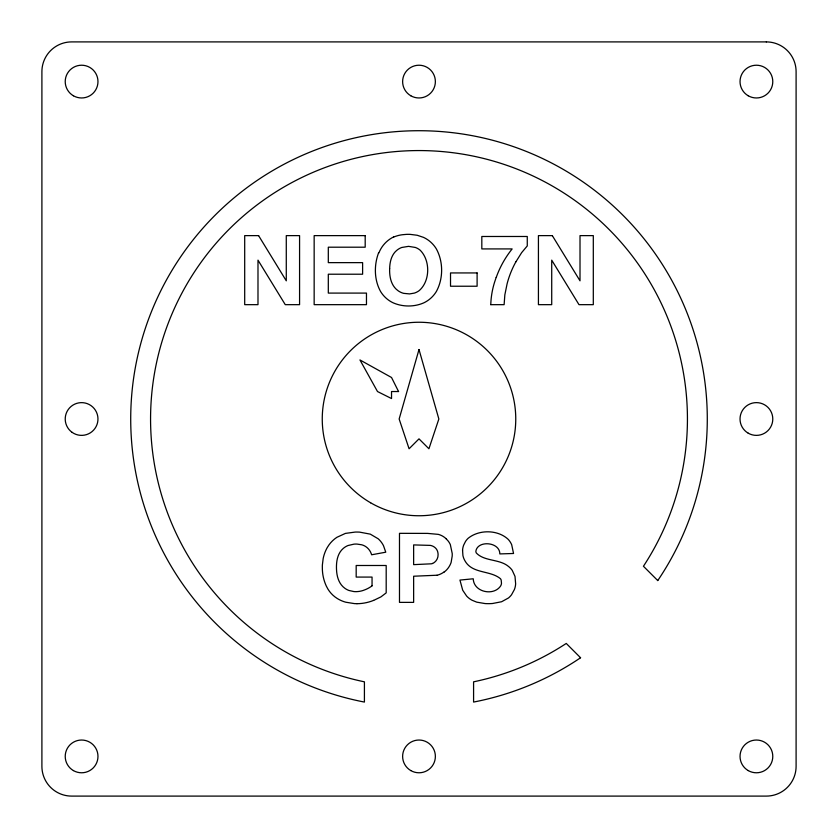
<?xml version="1.0" encoding="UTF-8"?>
<svg xmlns="http://www.w3.org/2000/svg" width="838" height="838" viewBox="0 0 838 838"><rect width="100%" height="100%" fill="white"/><g stroke="black" fill="none" stroke-linecap="round" stroke-linejoin="round"><path stroke-width="1.26" d="M496.18 277.357L494.357 282.898A83.475 83.475 0 0 0 490.775 304.665M378.587 252.814C373.978 265.091 374.094 279.766 380.515 291.373A29.456 29.456 0 0 0 383.354 295.322A29.864 29.864 0 0 0 386.779 298.737A28.639 28.639 0 0 0 393.472 302.968C402.91 306.98 414.119 307.022 423.557 302.958A28.67 28.67 0 0 0 430.219 298.695A30.116 30.116 0 0 0 432.555 296.474A29.424 29.424 0 0 0 436.472 291.289C443.365 278.478 443.344 261.833 436.43 249.043A29.414 29.414 0 0 0 433.571 245.052A30.315 30.315 0 0 0 430.124 241.606A28.932 28.932 0 0 0 423.431 237.343L417.219 235.269L410.253 234.378A47.965 47.965 0 0 0 406.357 234.378L402.439 234.724A33.352 33.352 0 0 0 393.713 237.049M515.904 261.812L521.634 252.657L527.27 245.922L527.27 236.484L481.819 236.484L481.819 248.917L512.154 248.917A97.606 97.606 0 0 0 496.243 277.378M373.633 600.406L380.892 596.907L386.192 592.885L386.192 565.493L356.181 565.493L356.181 577.078L372.051 577.078L372.051 585.793M436.965 575.235L413.637 576.219L413.637 602.375L399.485 602.375L399.485 533.335L427.59 533.397L438.326 534.372A17.766 17.766 0 0 1 446.12 538.74M490.827 304.665L504.12 304.665L504.843 294.861L507.095 283.831A93.269 93.269 0 0 1 515.894 261.802M446.12 538.74L448.236 541.107A17.525 17.525 0 0 1 450.341 544.648L452.216 553.499A33.405 33.405 0 0 1 452.195 556.065L451.148 562.288A17.525 17.525 0 0 1 449.943 565.179A19.169 19.169 0 0 1 444.182 572.029M378.881 252.929A29.938 29.938 0 0 1 393.651 236.913M373.622 600.385A45.336 45.336 0 0 1 356.978 603.706M356.978 603.664A47.452 47.452 0 0 1 354.338 603.59L345.79 602.218A32.703 32.703 0 0 1 337.305 598.531A28.743 28.743 0 0 1 327.941 589.114L326.307 586.066A43.073 43.073 0 0 1 322.347 567.619A50.039 50.039 0 0 1 322.379 564.948L323.164 558.611A37.165 37.165 0 0 1 326.799 548.387L327.386 547.361A30.294 30.294 0 0 1 336.886 537.315L345.424 533.397L355.26 532.067A57.089 57.089 0 0 1 359.596 532.13L370.302 534.141L378.221 538.803A23.244 23.244 0 0 1 383.5 545.695L385.763 552.2L371.622 554.777L371.213 553.562A14.319 14.319 0 0 0 365.682 546.554A14.55 14.55 0 0 0 361.681 544.784L356.946 544.072A26.24 26.24 0 0 0 354.003 544.145L348.074 545.507A17.095 17.095 0 0 0 343.192 548.492C338.28 552.692 336.625 559.428 336.478 565.65A50.94 50.94 0 0 0 336.541 570.029C336.855 576.785 339.013 584.076 344.743 588.192A16.907 16.907 0 0 0 348.954 590.476L353.814 591.555A23.202 23.202 0 0 0 356.485 591.649A23.632 23.632 0 0 0 364.593 589.921A29.917 29.917 0 0 0 372.072 585.835M444.109 571.935A20.185 20.185 0 0 1 436.986 575.287M432.523 563.408A7.93 7.93 0 0 1 431.402 563.806L413.637 564.644L413.637 544.91L430.313 545.391A9.773 9.773 0 0 1 435.907 548.45A8.673 8.673 0 0 1 437.928 552.923L438.044 553.803A12.319 12.319 0 0 1 438.085 554.735A9.448 9.448 0 0 1 432.576 563.524M389.649 268.631C389.335 276.54 391.021 285.59 397.83 290.535A16.718 16.718 0 0 0 403.696 293.352L409.583 293.918L414.328 293.101A16.488 16.488 0 0 0 419.262 290.566C430.261 280.929 430.439 260.409 420.173 250.206A16.299 16.299 0 0 0 415.365 247.461L408.556 246.351L401.748 247.482A16.498 16.498 0 0 0 396.908 250.248C391.461 254.626 389.796 261.959 389.649 268.631M462.566 550.157L462.911 555.458A17.577 17.577 0 0 0 464.964 560.821C472.265 574.009 490.178 570.133 500.464 578.712A5.814 5.814 0 0 1 501.187 580.137L501.491 583.269A7.437 7.437 0 0 1 500.705 585.846C493.865 596.415 473.659 592.288 473.24 578.786L459.947 580.074L462.712 590.235L466.619 596.048A20.877 20.877 0 0 0 472.129 600.27L476.749 602.155L485.087 603.57A56.073 56.073 0 0 0 492.524 603.507L501.616 601.736L508.467 597.976A18.918 18.918 0 0 0 511.557 594.729L514.417 589.512A19.913 19.913 0 0 0 515.642 583.877L515.014 576.408L512.248 570.374A18.782 18.782 0 0 0 508.739 566.645C499.542 558.736 484.668 561.68 476.33 553.017A4.923 4.923 0 0 1 475.848 551.362C477.367 540.018 499.93 541.757 499.825 553.918L513.547 553.489L511.683 544.71A19.525 19.525 0 0 0 508.257 539.41C497.887 529.585 479.074 529.323 468.065 538.363A17.43 17.43 0 0 0 465.478 541.526L463.676 545.098A17.828 17.828 0 0 0 462.566 550.157M419 349.53L399.15 419L409.08 448.77L419 438.85L428.92 448.77L438.85 419L419 349.53M766.33 41.9L71.67 41.9A29.77 29.77 0 0 0 41.9 71.67L41.9 766.33A29.77 29.77 0 0 0 71.67 796.1L766.33 796.1A29.77 29.77 0 0 0 796.1 766.33L796.1 71.67A29.77 29.77 0 0 0 766.33 41.9M258.586 235.625L244.696 235.625L244.696 304.665L257.989 304.665L257.989 260.147L285.266 304.665L299.575 304.665L299.575 235.625L286.282 235.625L286.282 280.824L258.586 235.625M365.19 235.625L314.156 235.625L314.156 304.665L366.468 304.665L366.468 293.091L328.307 293.091L328.307 274.215L362.613 274.215L362.613 262.64L328.307 262.64L328.307 247.2L365.19 247.2L365.19 235.625M552.315 235.625L538.425 235.625L538.425 304.665L551.718 304.665L551.718 260.147L578.995 304.665L593.304 304.665L593.304 235.625L580.011 235.625L580.011 280.824L552.315 235.625M477.105 272.937L450.519 272.937L450.519 286.229L477.105 286.229L477.105 272.937M398.553 391.535L391.535 391.535L391.535 398.553L377.498 391.535L359.952 359.952L391.535 377.498L398.553 391.535M657.757 580.566L643.437 566.258A268.432 268.432 0 0 0 537.053 177.918A268.432 268.432 0 0 0 165.055 332.005A268.432 268.432 0 0 0 364.415 681.828L364.415 702.066A288.282 288.282 0 0 1 145.833 326.872A288.282 288.282 0 0 1 547.015 160.697A288.282 288.282 0 0 1 657.757 580.566M580.566 657.757L566.258 643.437A268.432 268.432 0 0 1 473.585 681.828L473.585 702.066A288.282 288.282 0 0 0 580.566 657.757M370.626 502.79A96.758 96.758 0 0 0 515.758 419A96.758 96.758 0 0 0 370.626 335.21A96.758 96.758 0 0 0 370.626 502.79M73.409 95.773A16.372 16.372 0 0 0 97.973 81.59A16.372 16.372 0 0 0 73.409 67.417A16.372 16.372 0 0 0 73.409 95.773M72.162 432.387A16.372 16.372 0 0 0 97.899 420.466A16.372 16.372 0 0 0 74.718 404.146A16.372 16.372 0 0 0 72.162 432.387M73.409 770.583A16.372 16.372 0 0 0 97.973 756.41A16.372 16.372 0 0 0 73.409 742.227A16.372 16.372 0 0 0 73.409 770.583M410.809 770.583A16.372 16.372 0 0 0 435.372 756.41A16.372 16.372 0 0 0 410.809 742.227A16.372 16.372 0 0 0 410.809 770.583M748.219 770.583A16.372 16.372 0 0 0 772.783 756.41A16.372 16.372 0 0 0 748.219 742.227A16.372 16.372 0 0 0 748.219 770.583M748.219 433.183A16.372 16.372 0 0 0 772.783 419A16.372 16.372 0 0 0 748.219 404.817A16.372 16.372 0 0 0 748.219 433.183M748.219 95.773A16.372 16.372 0 0 0 772.783 81.59A16.372 16.372 0 0 0 748.219 67.417A16.372 16.372 0 0 0 748.219 95.773M410.809 95.773A16.372 16.372 0 0 0 435.372 81.59A16.372 16.372 0 0 0 410.809 67.417A16.372 16.372 0 0 0 410.809 95.773"/></g></svg>
